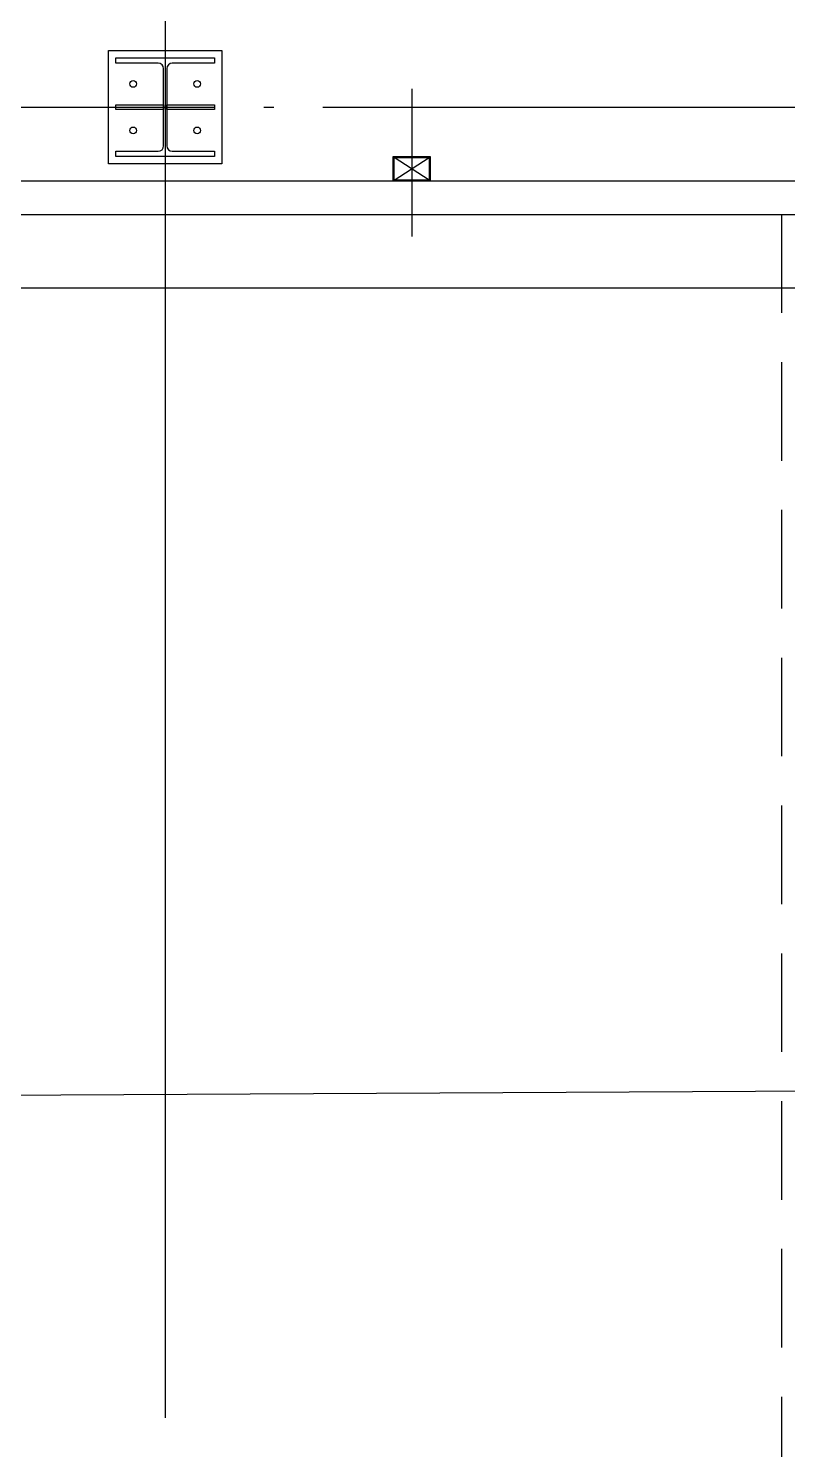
# Model space of a CAD drawing. Header units: millimetres. Extents: x -168200 to 672800, y -7409 to 118800.
# Drawn here: x 101945 to 105025, y 37451 to 43220 of the extents above; entities that cross this region are included whole.
import ezdxf

# ---------------------------------------------------------------- set-up
doc = ezdxf.new("R2010")
doc.units = ezdxf.units.MM
doc.header["$LTSCALE"] = 200
doc.linetypes.add('CEN-GAUN', pattern=[32.2, 30, -1, 0.2, -1])
doc.linetypes.add('HIDDEN', pattern=[0.375, 0.25, -0.125])
doc.layers.add('1 BA', color=9, linetype='Continuous')
doc.layers.add('1 CEN', color=15, linetype='CEN-GAUN')

msp = doc.modelspace()

# ---------------------------------------------------------------- linework, layer by layer
at = {"layer": '1 BA'}
for p, q in [((102270, 43130), (102730, 43130)), ((102270, 42670), (102270, 43130)), ((102300, 43079), (102300, 43100)), ((102300, 43100), (102700, 43100)), ((102700, 43100), (102700, 43079)), ((102730, 43130), (102730, 42670)), ((102471.5, 43079), (102300, 43079)), ((102493.5, 42743), (102493.5, 43057)), ((102506.5, 43057), (102506.5, 42743)), ((102700, 43079), (102528.5, 43079)), ((103500, 42975), (103500, 42375)), ((102300, 42909.5), (102493.5, 42909.5)), ((102300, 42890.5), (102300, 42909.5)), ((102493.5, 42890.5), (102300, 42890.5)), ((102493.5, 42909.5), (102493.5, 42890.5)), ((102506.5, 42909.5), (102700, 42909.5)), ((102506.5, 42890.5), (102506.5, 42909.5)), ((102700, 42890.5), (102506.5, 42890.5)), ((102700, 42909.5), (102700, 42890.5)), ((102300, 42700), (102300, 42721)), ((102300, 42721), (102471.5, 42721)), ((102700, 42700), (102300, 42700)), ((102528.5, 42721), (102700, 42721)), ((102700, 42721), (102700, 42700)), ((103425, 42600), (103425, 42700)), ((103425, 42700), (103575, 42700)), ((103571, 42604), (103429, 42696)), ((103429, 42604), (103571, 42696)), ((103429, 42604), (103429, 42696)), ((103429, 42696), (103571, 42696)), ((103571, 42696), (103571, 42604)), ((103575, 42700), (103575, 42600)), ((102730, 42670), (102270, 42670)), ((105500, 42600), (101500, 42600)), ((103575, 42600), (103425, 42600)), ((103571, 42604), (103429, 42604)), ((76900, 42465), (113035, 42465)), ((101500, 42465), (105500, 42465)), ((113035, 42165), (76900, 42165)), ((107930.6, 38919.4), (101437.4, 38885.9))]:
    msp.add_line(p, q, dxfattribs=at)
at = {"layer": '1 BA', "linetype": 'HIDDEN', "ltscale": 8}
msp.add_line((105000, 42465), (105000, 14440), dxfattribs=at)
at = {"layer": '1 BA'}
for centre in [(102370, 42994.3), (102630, 42994.3), (102370, 42805.8), (102630, 42805.8)]:
    msp.add_circle(centre, 13.5, dxfattribs=at)
for centre, start, end in [((102471.5, 43057), 0, 90), ((102528.5, 43057), 90, 180), ((102471.5, 42743), 270, 0), ((102528.5, 42743), 180, 270)]:
    msp.add_arc(centre, 22, start, end, dxfattribs=at)
at = {"layer": '1 CEN'}
for p, q in [((102500, 95100), (102500, 32900)), ((102500, 95100), (102500, 32900)), ((32300, 42900), (117500, 42900)), ((32300, 42900), (117500, 42900))]:
    msp.add_line(p, q, dxfattribs=at)

doc.saveas('drawing.dxf')
